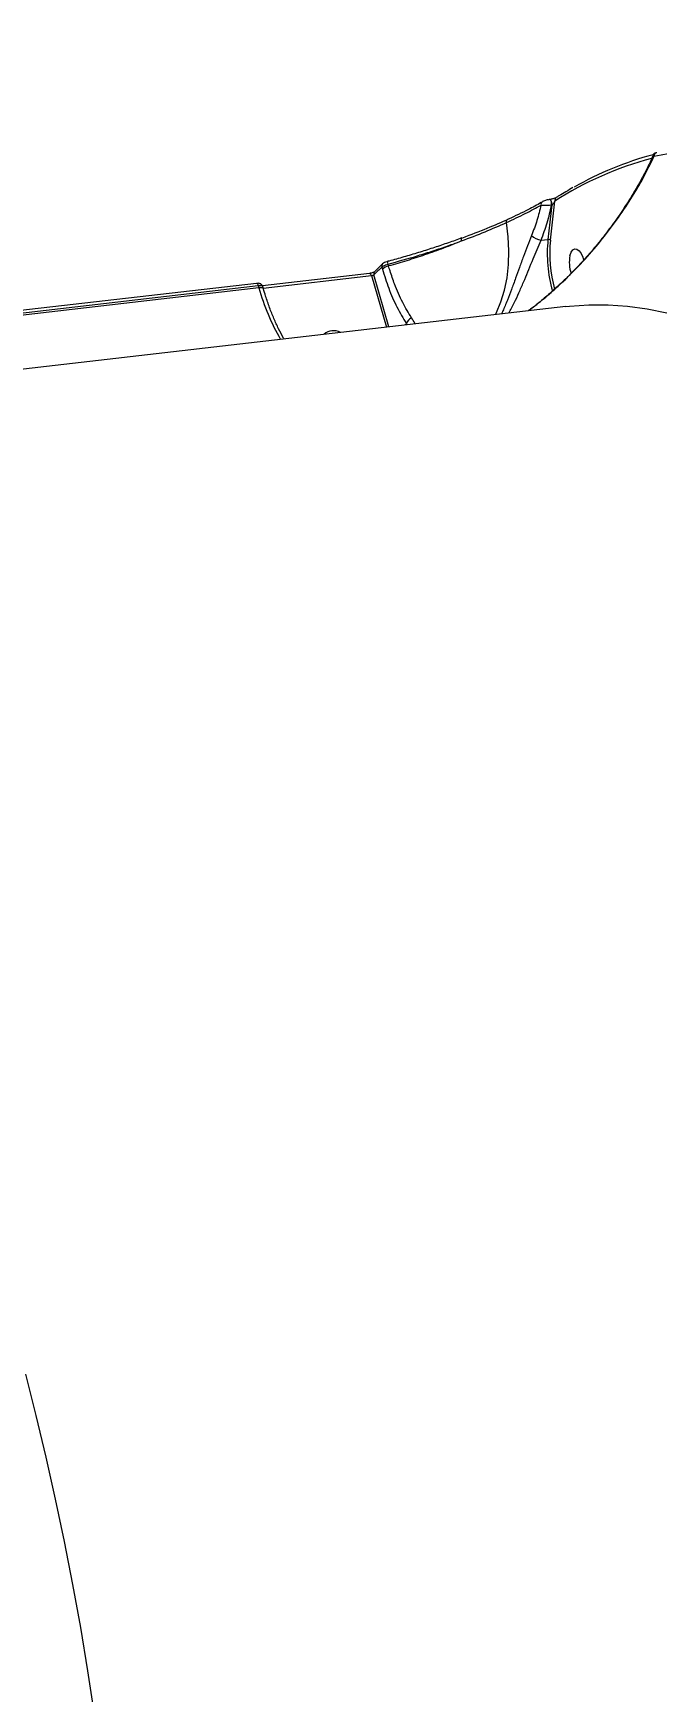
# Model space of a CAD drawing. Header units: millimetres. Extents: x 10684 to 26054, y -4768 to 6894.
# Drawn here: x 18473.3 to 18638.1, y -2797.3 to -2359.2 of the extents above; entities that cross this region are included whole.
import ezdxf

# ---------------------------------------------------------------- set-up
doc = ezdxf.new("R2010")
doc.units = ezdxf.units.MM
doc.layers.add('DIKOM_ОБЪЕКТ', color=7, linetype='Continuous')
doc.layers.add('DIKOM_РАЗМЕР_ОБЪЕКТА', color=7, linetype='Continuous')
doc.styles.add('style1', font='arial.ttf', dxfattribs={"width": 0.8})
doc.dimstyles.new('1-50', dxfattribs={"dimtxt": 300, "dimasz": 200, "dimexe": 100, "dimexo": 0, "dimgap": 100, "dimtad": 1, "dimtxsty": 'style1', "dimcen": 200, "dimclrd": 7, "dimclre": 7, "dimclrt": 7, "dimadec": 1, "dimazin": 2, "dimtfac": 1, "dimtmove": 0, "dimatfit": 2, "dimfxl": 0, "dimlwd": 25, "dimlwe": 18, "dimarcsym": 0})

# ---------------------------------------------------------------- blocks, each defined once
blk = doc.blocks.new('*D12')
at = {"layer": 'Defpoints', "color": 0, "transparency": 16777216}
for p in [(20201.02, 3555.88), (18130.62, -3300.31), (24750.12, -3300.31)]:
    blk.add_point(p, dxfattribs=at)
at = {"layer": 'DIKOM_РАЗМЕР_ОБЪЕКТА', "color": 7, "lineweight": 18, "transparency": 16777216}
for p, q in [((20201.02, 3555.88), (24850.12, 3555.88)), ((18130.62, -3300.31), (24850.12, -3300.31))]:
    blk.add_line(p, q, dxfattribs=at)
at = {"layer": 'DIKOM_РАЗМЕР_ОБЪЕКТА', "color": 7, "lineweight": 25, "transparency": 16777216}
blk.add_line((24750.12, 3355.88), (24750.12, -3100.31), dxfattribs=at)
at = {"layer": 'DIKOM_РАЗМЕР_ОБЪЕКТА', "color": 7, "transparency": 16777216}
for points in [[(24716.79, 3355.88), (24783.45, 3355.88), (24750.12, 3555.88)], [(24716.79, -3100.31), (24783.45, -3100.31), (24750.12, -3300.31)]]:
    blk.add_solid(points, dxfattribs=at)
at = {"layer": 'DIKOM_РАЗМЕР_ОБЪЕКТА', "color": 7, "transparency": 16777216, "insert": (24496.95, 958.92), "char_height": 300, "attachment_point": 5, "rotation": 90, "style": 'style1'}
blk.add_mtext('6850', dxfattribs=at)

msp = doc.modelspace()

# ---------------------------------------------------------------- linework, layer by layer
at = {"layer": 'DIKOM_ОБЪЕКТ', "color": 7, "linetype": 'Continuous', "lineweight": 15}
for p, q in [((18607.835, -2403.773), (18607.272, -2404.091)), ((18610.37, -2404.573), (18609.322, -2413.707)), ((18609.734, -2403.166), (18609.645, -2403.199)), ((18609.819, -2403.156), (18609.734, -2403.166)), ((18609.987, -2413.868), (18611.166, -2403.594)), ((18610.286, -2404.583), (18610.37, -2404.573)), ((18607.495, -2413.918), (18609.322, -2413.707)), ((18565.63, -2420.197), (18563.509, -2422.264)), ((18565.427, -2421.024), (18565.585, -2421.567)), ((18566.894, -2419.581), (18566.893, -2419.577)), ((18567.212, -2420.729), (18567.067, -2420.228)), ((18532.308, -2425.321), (18458.15, -2433.881)), ((18458.628, -2434.468), (18532.787, -2425.908)), ((18532.961, -2426.507), (18458.802, -2435.067)), ((18532.787, -2425.908), (18532.961, -2426.507)), ((18562.2, -2422.694), (18533.894, -2425.961)), ((18534.155, -2426.761), (18533.975, -2426.143)), ((18534.102, -2426.579), (18562.678, -2423.281)), ((18562.678, -2423.281), (18566.632, -2436.872)), ((18567.312, -2436.794), (18563.321, -2423.076)), ((18614.05, -2431.399), (18322.935, -2465.001)), ((18571.928, -2435.943), (18571.611, -2436.297)), ((18571.928, -2435.943), (18572.121, -2436.239))]:
    msp.add_line(p, q, dxfattribs=at)
at = {"layer": 'DIKOM_ОБЪЕКТ', "color": 7, "linetype": 'Continuous', "lineweight": 15, "flags": 128}
for points in [[(18607.829, -2403.765), (18607.855, -2403.75), (18607.856, -2403.749)], [(18610.286, -2404.583), (18610.298, -2404.314), (18610.273, -2404.032), (18610.214, -2403.76), (18610.127, -2403.521), (18610.017, -2403.333), (18609.893, -2403.211), (18609.766, -2403.165), (18609.734, -2403.166)], [(18610.37, -2404.573), (18610.382, -2404.304), (18610.357, -2404.022), (18610.299, -2403.751), (18610.211, -2403.511), (18610.1, -2403.323), (18609.977, -2403.201), (18609.85, -2403.155), (18609.822, -2403.156)], [(18595.472, -2433.543), (18595.716, -2433.055), (18596.912, -2430.205), (18597.847, -2427.118), (18598.51, -2423.824), (18598.896, -2420.356), (18599, -2416.748), (18598.822, -2413.035), (18598.363, -2409.255)], [(18598.363, -2409.255), (18598.343, -2409.08), (18598.348, -2408.913), (18598.379, -2408.761), (18598.433, -2408.629), (18598.51, -2408.523), (18598.606, -2408.444), (18598.718, -2408.397), (18598.843, -2408.383)], [(18586.514, -2414.1), (18586.483, -2413.928), (18586.47, -2413.768), (18586.475, -2413.627), (18586.498, -2413.508), (18586.538, -2413.418), (18586.594, -2413.358), (18586.595, -2413.357)], [(18586.595, -2413.357), (18586.664, -2413.331), (18586.745, -2413.338)], [(18615.134, -2418.02), (18615.44, -2417.105), (18615.871, -2416.476), (18616.392, -2416.185), (18616.961, -2416.255), (18617.531, -2416.681), (18618.056, -2417.428), (18618.495, -2418.435), (18618.716, -2419.194)], [(18532.787, -2425.908), (18532.73, -2425.743), (18532.662, -2425.599), (18532.585, -2425.481), (18532.502, -2425.393), (18532.417, -2425.339), (18532.332, -2425.32), (18532.308, -2425.321)], [(18534.154, -2426.761), (18534.124, -2426.697), (18534.012, -2426.6), (18533.831, -2426.53), (18533.589, -2426.49), (18533.295, -2426.483), (18532.961, -2426.507)], [(18562.678, -2423.281), (18562.621, -2423.115), (18562.553, -2422.97), (18562.476, -2422.852), (18562.393, -2422.764), (18562.307, -2422.71), (18562.221, -2422.693), (18562.2, -2422.694)], [(18614.05, -2431.399), (18614.995, -2431.296), (18620.082, -2430.955), (18625.203, -2430.966), (18630.355, -2431.332), (18635.532, -2432.051), (18640.731, -2433.122)], [(18489.557, -2803.228), (18487.793, -2791.745), (18485.879, -2780.317), (18483.817, -2768.952), (18481.61, -2757.661), (18479.26, -2746.456), (18476.767, -2735.346), (18474.136, -2724.342), (18471.368, -2713.453)]]:
    msp.add_lwpolyline(points, dxfattribs=at)
at = {"layer": 'DIKOM_ОБЪЕКТ', "color": 7, "linetype": 'Continuous', "lineweight": 15}
for centre, radius, start, end in [((18660.129, -2477.011), 88.723, 105.05977, 119.66815), ((18638.232, -2391.71), 0.923, 99.30792, 186.83886), ((18654.789, -2471.438), 81.513, 80.68843, 102.37778), ((18659.713, -2479.05), 89.723, 104.87065, 122.75634), ((18608.325, -2404.464), 0.856, 125.323, 190.98675), ((18612.026, -2403.378), 0.887, 124.4512, 194.15425), ((18608.624, -2408.262), 5.768, 230.54518, 258.71826), ((18644.916, -2417.443), 35.789, 174.00903, 196.07301), ((18609.455, -2414.616), 0.919, 54.59545, 98.31989), ((18644.522, -2417.488), 34.724, 174.01574, 195.62855), ((18624.369, -2419.813), 9.408, 169.01201, 197.74995), ((18564.107, -2422.83), 0.824, 136.59481, 197.34099), ((18660.375, -2520.566), 137.564, 133.64684, 134.87144), ((18566.218, -2420.78), 0.828, 135.18413, 197.13606), ((18568.063, -2424.38), 3.75, 103.11701, 131.37475), ((18525.917, -2430.836), 42.494, 14.45471, 15.35822), ((18589.799, -2410.713), 58.992, 195.52973, 209.8802), ((18574.326, -2436.704), 2.516, 114.43149, 162.3957), ((18552.713, -2441.783), 3.95, 62.7739, 130.39308)]:
    msp.add_arc(centre, radius, start, end, dxfattribs=at)
for points, knots in [([(18604.061, -2432.552), (18604.331, -2432.366), (18605.989, -2431.221), (18608.81, -2428.894), (18612.532, -2425.635), (18616.64, -2421.626), (18620.996, -2416.908), (18625.459, -2411.428), (18629.485, -2405.847), (18632.455, -2401.125), (18635.11, -2396.444), (18636.439, -2393.658), (18637.316, -2391.82)], [0, 0, 0, 0, 0.0160913, 0.0989307, 0.1844881, 0.2700637, 0.4010758, 0.5321235, 0.6664302, 0.800742, 0.8685438, 1, 1, 1, 1]), ([(18637.086, -2391.457), (18636.894, -2391.913), (18636.156, -2393.667), (18634.587, -2396.768), (18632.376, -2400.762), (18629.858, -2404.814), (18627.062, -2408.911), (18624.031, -2412.971), (18620.817, -2416.896), (18617.5, -2420.597), (18614.098, -2424.062), (18610.805, -2427.147), (18607.686, -2429.813), (18605.533, -2431.552), (18604.332, -2432.401), (18604.131, -2432.544)], [0, 0, 0, 0, 0.03249987, 0.12514911, 0.21910451, 0.3143845, 0.41096083, 0.50888681, 0.60326692, 0.69300755, 0.77859783, 0.8607419, 0.92733338, 0.98780404, 1, 1, 1, 1]), ([(18637.086, -2391.457), (18637.075, -2391.471), (18637.006, -2391.556), (18637.107, -2391.684), (18637.268, -2391.789), (18637.316, -2391.82)], [0, 0, 0, 0, 0.1197813, 0.7377375, 1, 1, 1, 1]), ([(18638.007, -2390.813), (18637.963, -2390.823), (18637.852, -2390.847), (18637.738, -2390.878), (18637.572, -2390.94), (18637.399, -2391.039), (18637.21, -2391.2), (18637.121, -2391.364), (18637.073, -2391.452)], [0, 0, 0, 0, 0.1645062, 0.4096946, 0.5388331, 0.6534692, 0.8142326, 1, 1, 1, 1]), ([(18615.917, -2400.035), (18614.681, -2400.741), (18613.21, -2401.582), (18611.756, -2402.5), (18611.524, -2402.647)], [0, 0, 0, 0, 0.84038933, 1, 1, 1, 1]), ([(18598.363, -2409.255), (18600.095, -2408.448), (18603.601, -2406.814), (18606.179, -2405.362), (18607.484, -2404.627)], [0, 0, 0, 0, 0.4938183, 1, 1, 1, 1]), ([(18607.536, -2403.989), (18606.428, -2404.612), (18603.983, -2405.987), (18600.66, -2407.536), (18598.843, -2408.383)], [0, 0, 0, 0, 0.4532287, 1, 1, 1, 1]), ([(18607.484, -2404.627), (18607.163, -2405.977), (18606.517, -2408.691), (18605.48, -2411.369), (18604.958, -2412.715)], [0, 0, 0, 0, 0.4974081, 1, 1, 1, 1]), ([(18607.484, -2404.627), (18607.633, -2404.636), (18607.932, -2404.655), (18608.618, -2404.658), (18609.364, -2404.639), (18609.937, -2404.609), (18610.218, -2404.588), (18610.286, -2404.583)], [0, 0, 0, 0, 0.2415851, 0.483377, 0.7164437, 0.9306365, 1, 1, 1, 1]), ([(18607.495, -2413.918), (18608.081, -2412.382), (18609.261, -2409.29), (18609.943, -2406.159), (18610.286, -2404.583)], [0, 0, 0, 0, 0.4968595, 1, 1, 1, 1]), ([(18609.57, -2403.194), (18609.492, -2403.205), (18609.26, -2403.237), (18608.845, -2403.345), (18608.341, -2403.512), (18608.029, -2403.64), (18607.867, -2403.744), (18607.857, -2403.75)], [0, 0, 0, 0, 0.1202523, 0.3560048, 0.6171034, 0.9768151, 1, 1, 1, 1]), ([(18611.514, -2402.653), (18611.513, -2402.654), (18611.506, -2402.658), (18611.374, -2402.731), (18611.118, -2402.838), (18610.731, -2402.967), (18610.34, -2403.067), (18610.03, -2403.129), (18609.881, -2403.147), (18609.822, -2403.155)], [0, 0, 0, 0, 0.0399734, 0.1848711, 0.397116, 0.6168038, 0.783696, 0.9149631, 1, 1, 1, 1]), ([(18610.37, -2404.573), (18610.392, -2404.569), (18610.427, -2404.562), (18610.499, -2404.53), (18610.564, -2404.488), (18610.679, -2404.393), (18610.836, -2404.217), (18611.022, -2403.932), (18611.116, -2403.713), (18611.166, -2403.594)], [0, 0, 0, 0, 0.0447446, 0.0742212, 0.1536018, 0.1941308, 0.379017, 0.6613579, 1, 1, 1, 1]), ([(18586.514, -2414.1), (18588.623, -2413.298), (18592.892, -2411.674), (18596.525, -2410.068), (18598.363, -2409.255)], [0, 0, 0, 0, 0.4941625, 1, 1, 1, 1]), ([(18598.843, -2408.383), (18597.011, -2409.194), (18593.306, -2410.836), (18588.949, -2412.497), (18586.745, -2413.338)], [0, 0, 0, 0, 0.49417474, 1, 1, 1, 1]), ([(18586.578, -2413.324), (18586.419, -2413.384), (18585.125, -2413.87), (18582.559, -2414.769), (18578.89, -2416.007), (18575.102, -2417.208), (18571.242, -2418.35), (18568.491, -2419.13), (18567.033, -2419.502), (18566.884, -2419.54)], [0, 0, 0, 0, 0.0264549, 0.2151926, 0.4052304, 0.5961235, 0.7873576, 0.9782461, 1, 1, 1, 1]), ([(18604.958, -2412.715), (18604.597, -2413.614), (18603.872, -2415.413), (18602.814, -2418.265), (18601.777, -2421.139), (18600.724, -2424.093), (18599.664, -2427.008), (18598.542, -2429.917), (18597.661, -2432.064), (18597.136, -2433.114), (18597.01, -2433.366)], [0, 0, 0, 0, 0.1216429, 0.2433457, 0.3700995, 0.4969138, 0.6397699, 0.7826989, 0.9477926, 1, 1, 1, 1]), ([(18567.067, -2420.228), (18569.733, -2419.498), (18573.772, -2418.391), (18579.007, -2416.723), (18582.864, -2415.426), (18585.309, -2414.538), (18586.514, -2414.1)], [0, 0, 0, 0, 0.395166, 0.5986682, 0.8021734, 1, 1, 1, 1]), ([(18586.514, -2414.1), (18584.943, -2414.744), (18581.782, -2416.038), (18576.902, -2417.779), (18572.03, -2419.365), (18568.824, -2420.273), (18567.212, -2420.729)], [0, 0, 0, 0, 0.2598484, 0.5228463, 0.7602267, 1, 1, 1, 1]), ([(18598.976, -2433.139), (18599.101, -2432.932), (18599.695, -2431.951), (18600.682, -2429.942), (18601.957, -2427.169), (18603.125, -2424.42), (18604.275, -2421.623), (18605.356, -2418.969), (18606.433, -2416.358), (18607.139, -2414.738), (18607.495, -2413.918)], [0, 0, 0, 0, 0.0462169, 0.2188904, 0.3637291, 0.5113728, 0.6381398, 0.767594, 0.8824383, 1, 1, 1, 1]), ([(18563.516, -2422.258), (18563.512, -2422.261), (18563.504, -2422.268), (18563.428, -2422.318), (18563.281, -2422.394), (18563.044, -2422.493), (18562.729, -2422.594), (18562.424, -2422.665), (18562.264, -2422.684), (18562.205, -2422.691)], [0, 0, 0, 0, 0.0869522, 0.1927804, 0.3200948, 0.4882133, 0.6759405, 0.8803962, 1, 1, 1, 1]), ([(18565.427, -2421.024), (18565.45, -2421.001), (18565.563, -2420.891), (18565.87, -2420.686), (18566.421, -2420.427), (18566.851, -2420.294), (18567.067, -2420.228)], [0, 0, 0, 0, 0.0818955, 0.3880934, 0.693969, 1, 1, 1, 1]), ([(18565.585, -2421.567), (18566.118, -2423.256), (18567.245, -2426.825), (18569.379, -2431.746), (18571.07, -2434.53), (18571.928, -2435.943)], [0, 0, 0, 0, 0.3069721, 0.6484689, 1, 1, 1, 1]), ([(18567.072, -2419.534), (18566.954, -2419.563), (18566.64, -2419.641), (18566.112, -2419.834), (18565.804, -2420.069), (18565.635, -2420.199)], [0, 0, 0, 0, 0.2124299, 0.5667928, 1, 1, 1, 1]), ([(18573.285, -2434.413), (18572.484, -2433.112), (18570.858, -2430.471), (18568.999, -2426.151), (18567.83, -2422.8), (18567.342, -2421.165), (18567.212, -2420.729)], [0, 0, 0, 0, 0.3414957, 0.6929928, 0.9180091, 1, 1, 1, 1]), ([(18533.958, -2426.149), (18533.949, -2426.102), (18533.917, -2425.925), (18533.728, -2425.684), (18533.451, -2425.469), (18533.128, -2425.344), (18532.761, -2425.285), (18532.464, -2425.316), (18532.302, -2425.334)], [0, 0, 0, 0, 0.0670084, 0.250748, 0.4117922, 0.5684171, 0.7642234, 1, 1, 1, 1]), ([(18532.787, -2425.908), (18532.915, -2425.897), (18533.238, -2425.868), (18533.644, -2425.905), (18533.919, -2426.003), (18533.94, -2426.111), (18533.948, -2426.151)], [0, 0, 0, 0, 0.202741, 0.5119764, 0.8214553, 1, 1, 1, 1]), ([(18539.592, -2439.993), (18539.546, -2439.915), (18539.05, -2439.075), (18538.145, -2437.315), (18536.913, -2434.634), (18535.768, -2431.742), (18534.853, -2429.097), (18534.345, -2427.397), (18534.155, -2426.761)], [0, 0, 0, 0, 0.0217547, 0.2336371, 0.4460783, 0.6590913, 0.8725981, 1, 1, 1, 1]), ([(18562.678, -2423.281), (18562.731, -2423.273), (18562.835, -2423.258), (18563.003, -2423.216), (18563.154, -2423.165), (18563.262, -2423.116), (18563.304, -2423.087), (18563.321, -2423.076)], [0, 0, 0, 0, 0.2139241, 0.4282949, 0.6428387, 0.8580021, 1, 1, 1, 1]), ([(18574.196, -2435.999), (18574.17, -2435.933), (18573.963, -2435.413), (18573.601, -2434.879), (18573.285, -2434.413)], [0, 0, 0, 0, 0.1272618, 1, 1, 1, 1]), ([(18477.469, -2814.357), (18476.465, -2813.289), (18474.445, -2811.14), (18471.971, -2807.412), (18469.827, -2803.445), (18467.57, -2798.376), (18466.414, -2794.424), (18465.692, -2791.957)], [0, 0, 0, 0, 0.175869, 0.3538405, 0.5303098, 0.7068249, 1, 1, 1, 1])]:
    msp.add_open_spline(points, degree=3, knots=knots, dxfattribs=at)

# ---------------------------------------------------------------- dimensions: what is measured, and where the dimension line sits
at = {"layer": 'DIKOM_РАЗМЕР_ОБЪЕКТА'}
dim = msp.add_linear_dim(base=(24750.121, -3300.313), p1=(20201.023, 3555.882), p2=(18130.618, -3300.313), angle=90, text='6850', dimstyle='1-50', dxfattribs=at)
dim.commit()
dim.dimension.update_dxf_attribs({"geometry": '*D12', "text_midpoint": (24750.121, 958.916), "dimtype": 160})

doc.saveas('drawing.dxf')
